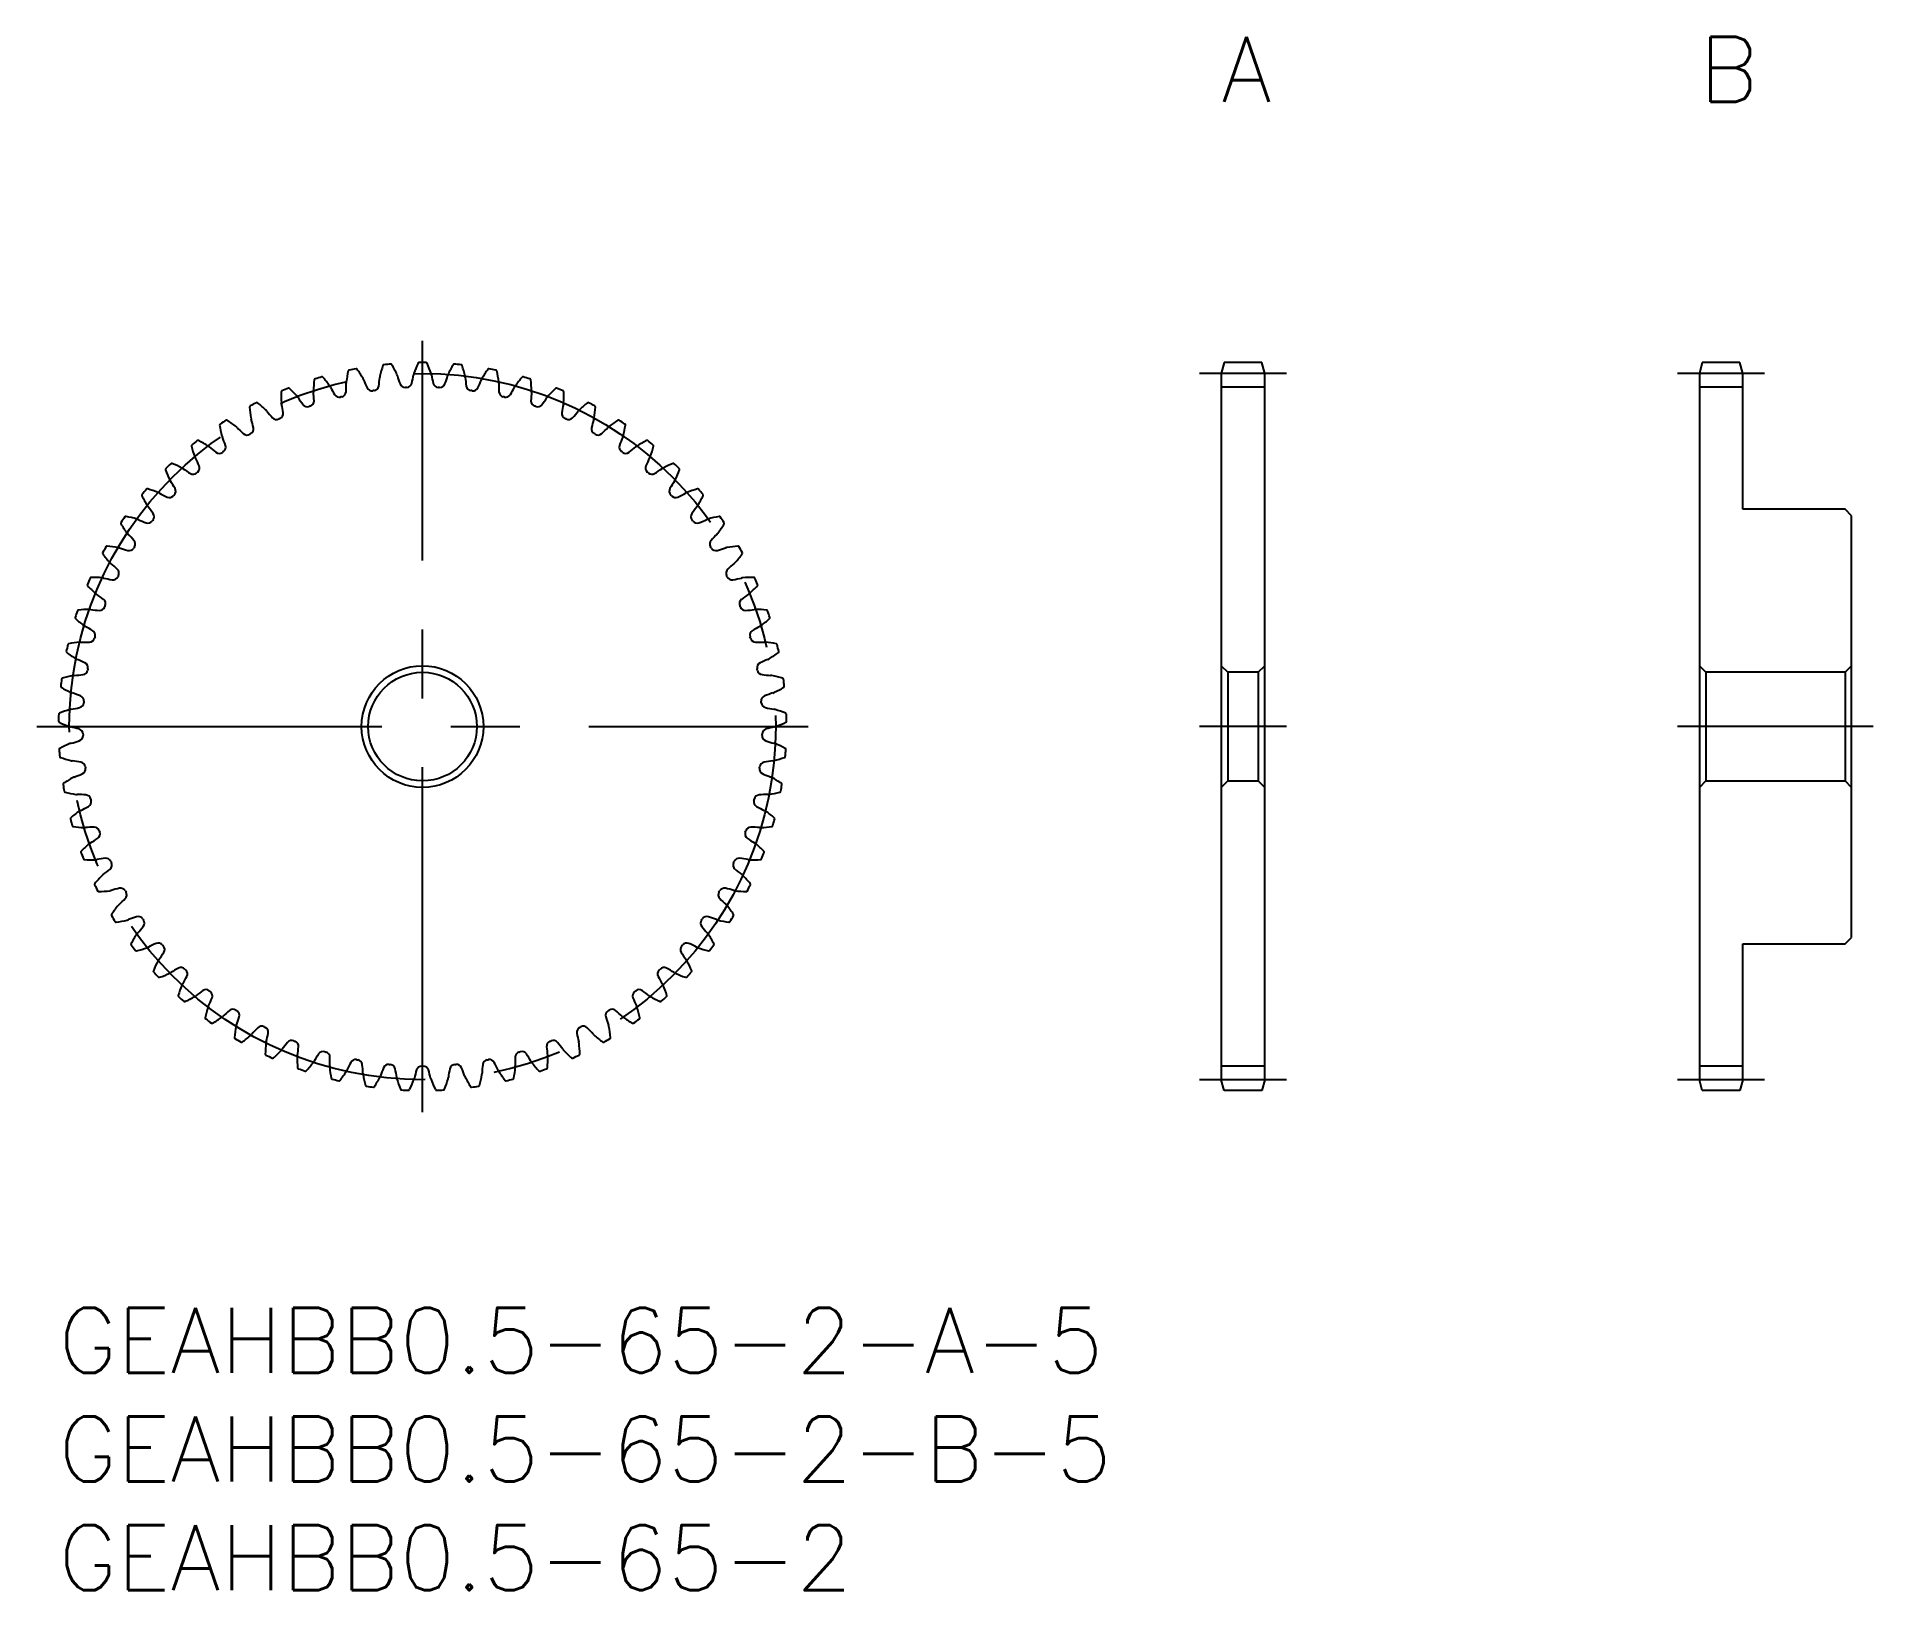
# Model space of a CAD drawing. Extents: x -1 to 83.5, y -13 to 58.5.
import ezdxf

# ---------------------------------------------------------------- set-up
doc = ezdxf.new("R2010")
doc.units = 0
doc.header["$LTSCALE"] = 0.5
doc.linetypes.add('CENTER', pattern=[50.8, 31.75, -6.35, 6.35, -6.35])
for name, color, linetype in [('MSM_CENTER', 1, 'CENTER'), ('MSM_CONTINUOUS', 7, 'CONTINUOUS'), ('MSM_PART_NUMBER', 7, 'CONTINUOUS')]:
    doc.layers.add(name, color=color, linetype=linetype)
doc.styles.get("Standard").update_dxf_attribs({"font": 'txt.shx', "height": 3, "bigfont": 'bigfont.shx'})

# ---------------------------------------------------------------- blocks, each defined once
blk = doc.blocks.new('*U2')
at = {"layer": 'MSM_PART_NUMBER'}
blk.add_text('GEAHBB0.5-65-2-A-5', height=3, dxfattribs=at).set_placement((0, -3))
blk = doc.blocks.new('*U3')
at = {"layer": 'MSM_PART_NUMBER'}
blk.add_text('GEAHBB0.5-65-2-B-5', height=3, dxfattribs=at).set_placement((0, -8))
blk = doc.blocks.new('*U4')
at = {"layer": 'MSM_PART_NUMBER'}
blk.add_text('GEAHBB0.5-65-2', height=3, dxfattribs=at).set_placement((0, -13))
blk = doc.blocks.new('*U5')
at = {"layer": 'MSM_PART_NUMBER'}
blk.add_text('A', height=3, dxfattribs=at).set_placement((53.5, 55.5))
blk = doc.blocks.new('*U6')
at = {"layer": 'MSM_PART_NUMBER'}
blk.add_text('B', height=3, dxfattribs=at).set_placement((75.5, 55.5))

msp = doc.modelspace()

# ---------------------------------------------------------------- linework, layer by layer
at = {"layer": 'MSM_CENTER'}
for p, q in [((16.75, 9), (16.75, 44.5)), ((56.5, 43), (52.5, 43)), ((78.5, 43), (74.5, 43)), ((-1, 26.75), (34.5, 26.75)), ((56.5, 26.75), (52.5, 26.75)), ((83.5, 26.75), (74.5, 26.75)), ((56.5, 10.5), (52.5, 10.5)), ((78.5, 10.5), (74.5, 10.5))]:
    msp.add_line(p, q, dxfattribs=at)
msp.add_circle((16.75, 26.75), 16.25, dxfattribs=at)
at = {"layer": 'MSM_CONTINUOUS'}
for p, q in [((53.634, 43.5), (53.5, 43)), ((55.366, 43.5), (53.634, 43.5)), ((55.5, 43), (55.366, 43.5)), ((75.634, 43.5), (75.5, 43)), ((77.366, 43.5), (75.634, 43.5)), ((77.5, 43), (77.366, 43.5)), ((53.5, 43), (53.5, 10.5)), ((55.5, 42.375), (53.5, 42.375)), ((55.5, 10.5), (55.5, 43)), ((75.5, 43), (75.5, 10.5)), ((77.5, 42.375), (75.5, 42.375)), ((77.5, 36.75), (77.5, 43)), ((82.2, 36.75), (77.5, 36.75)), ((82.5, 36.45), (82.2, 36.75)), ((82.5, 17.05), (82.5, 36.45)), ((53.5, 29.55), (53.8, 29.25)), ((53.8, 29.25), (53.8, 24.25)), ((55.2, 29.25), (53.8, 29.25)), ((55.2, 29.25), (55.5, 29.55)), ((55.2, 29.25), (55.2, 24.25)), ((75.5, 29.55), (75.8, 29.25)), ((75.8, 29.25), (75.8, 24.25)), ((82.2, 29.25), (75.8, 29.25)), ((82.2, 29.25), (82.5, 29.55)), ((82.2, 29.25), (82.2, 24.25)), ((53.8, 24.25), (53.5, 23.95)), ((53.8, 24.25), (55.2, 24.25)), ((55.5, 23.95), (55.2, 24.25)), ((75.8, 24.25), (75.5, 23.95)), ((75.8, 24.25), (82.2, 24.25)), ((82.5, 23.95), (82.2, 24.25)), ((82.2, 16.75), (82.5, 17.05)), ((77.5, 10.5), (77.5, 16.75)), ((77.5, 16.75), (82.2, 16.75)), ((55.5, 11.125), (53.5, 11.125)), ((77.5, 11.125), (75.5, 11.125)), ((53.634, 10), (53.5, 10.5)), ((55.5, 10.5), (55.366, 10)), ((75.634, 10), (75.5, 10.5)), ((77.5, 10.5), (77.366, 10)), ((55.366, 10), (53.634, 10)), ((77.366, 10), (75.634, 10))]:
    msp.add_line(p, q, dxfattribs=at)
for radius in [2.8, 2.5]:
    msp.add_circle((16.75, 26.75), radius, dxfattribs=at)
for centre, radius, start, end in [((18.613, 41.907), 5.417, 167.07442, 172.46154), ((13.383, 43.107), 0.05, 101.63266, 167.07442), ((16.75, 26.75), 16.75, 100.52119, 101.63266), ((13.701, 43.169), 0.05, 35.07942, 100.52119), ((9.309, 40.085), 5.417, 29.69231, 35.07942), ((20.067, 41.656), 5.417, 161.53596, 166.92308), ((14.977, 43.356), 0.05, 96.0942, 161.53596), ((16.75, 26.75), 16.75, 94.98272, 96.0942), ((15.3, 43.387), 0.05, 29.54096, 94.98272), ((10.63, 40.741), 5.417, 24.15385, 29.54096), ((21.491, 41.266), 5.417, 155.9975, 161.38462), ((16.588, 43.449), 0.05, 90.55574, 155.9975), ((16.75, 26.75), 16.75, 89.44426, 90.55574), ((16.912, 43.449), 0.05, 24.0025, 89.44426), ((12.009, 41.266), 5.417, 18.61538, 24.0025), ((22.87, 40.741), 5.417, 150.45904, 155.84615), ((18.2, 43.387), 0.05, 85.01689, 150.45904), ((16.75, 26.75), 16.75, 83.9058, 85.01727), ((18.523, 43.356), 0.05, 18.46404, 83.9058), ((13.433, 41.656), 5.417, 13.07692, 18.46404), ((24.191, 40.085), 5.417, 144.92058, 150.30769), ((19.799, 43.169), 0.05, 79.47843, 144.92058), ((16.75, 26.75), 16.75, 78.36734, 79.47881), ((20.117, 43.107), 0.05, 12.92558, 78.36734), ((14.887, 41.907), 5.417, 7.53846, 12.92558), ((16.75, 26.75), 16.75, 111.59811, 112.70958), ((10.603, 42.277), 0.05, 46.15635, 111.59811), ((6.885, 38.407), 5.417, 40.76923, 46.15635), ((17.142, 42.016), 5.417, 172.61288, 178), ((11.82, 42.706), 0.05, 107.17112, 172.61288), ((16.75, 26.75), 16.75, 106.05965, 107.17112), ((12.13, 42.798), 0.05, 40.61788, 106.05965), ((8.056, 39.305), 5.417, 35.23077, 40.61788), ((12.143, 42.19), 0.414, 26.56039, 35.23096), ((16.985, 44.611), 5, 206.5602, 211.12463), ((8.241, 42.456), 5, 356.56768, 1.1321), ((13.654, 42.563), 0.414, 172.46135, 181.13192), ((13.654, 42.563), 0.414, 21.02193, 29.6925), ((18.708, 44.505), 5, 201.02174, 205.58617), ((14.424, 42.454), 0.25, 205.58616, 278.42512), ((14.488, 42.463), 0.25, 278.19027, 351.02922), ((9.797, 43.204), 5, 351.02922, 355.59364), ((15.195, 42.788), 0.414, 166.92288, 175.59345), ((15.195, 42.788), 0.414, 15.48347, 24.15404), ((20.413, 44.233), 5, 195.48328, 200.0477), ((15.951, 42.605), 0.25, 200.0477, 272.88666), ((16.75, 26.75), 15.625, 92.6518, 92.88666), ((16.016, 42.608), 0.25, 272.65179, 345.49076), ((11.417, 43.798), 5, 345.49076, 350.05518), ((16.75, 42.863), 0.414, 161.38442, 170.05499), ((16.75, 42.863), 0.414, 9.94501, 18.61558), ((22.083, 43.798), 5, 189.94482, 194.50924), ((17.484, 42.608), 0.25, 194.50923, 267.3482), ((16.75, 26.75), 15.625, 87.11334, 87.3482), ((17.549, 42.605), 0.25, 267.11336, 339.9523), ((13.087, 44.233), 5, 339.9523, 344.51672), ((18.305, 42.788), 0.414, 155.84596, 164.51653), ((18.305, 42.788), 0.414, 4.40655, 13.07712), ((23.703, 43.204), 5, 184.40636, 188.97078), ((19.012, 42.463), 0.25, 188.97076, 261.80973), ((19.076, 42.454), 0.25, 261.5749, 334.41384), ((14.792, 44.505), 5, 334.41383, 338.97826), ((19.846, 42.563), 0.414, 150.3075, 158.97807), ((19.846, 42.563), 0.414, 358.86808, 7.53865), ((25.259, 42.456), 5, 178.8679, 183.43232), ((16.515, 44.611), 5, 328.87537, 333.4398), ((21.357, 42.19), 0.414, 144.76904, 153.43961), ((25.444, 39.305), 5.417, 139.38212, 144.76923), ((21.37, 42.798), 0.05, 73.94035, 139.38212), ((16.75, 26.75), 16.75, 72.82888, 73.94035), ((21.68, 42.706), 0.05, 7.38712, 72.82888), ((16.358, 42.016), 5.417, 2, 7.38712), ((26.615, 38.407), 5.417, 133.84365, 139.23077), ((22.897, 42.277), 0.05, 68.4015, 133.84365), ((16.75, 26.75), 16.75, 67.29042, 68.40189), ((8.846, 41.461), 0.05, 118.24804, 183.68981), ((14.202, 41.807), 5.417, 183.68981, 189.07692), ((16.75, 26.75), 16.75, 117.13657, 118.24804), ((9.133, 41.612), 0.05, 51.69481, 117.13657), ((5.806, 37.4), 5.417, 46.30769, 51.69481), ((15.667, 41.982), 5.417, 178.15135, 183.53846), ((10.303, 42.155), 0.05, 112.70958, 178.15135), ((10.674, 41.673), 0.414, 183.53827, 192.20884), ((5.382, 40.528), 5, 7.6446, 12.20903), ((10.674, 41.673), 0.414, 32.09885, 40.76942), ((15.261, 44.551), 5, 212.09867, 216.66309), ((11.45, 41.714), 0.25, 216.66309, 289.50204), ((16.75, 26.75), 15.625, 109.26719, 109.50204), ((11.512, 41.736), 0.25, 289.26718, 2.10614), ((12.143, 42.19), 0.414, 177.99981, 186.67038), ((6.765, 41.561), 5, 2.10614, 6.67057), ((12.919, 42.156), 0.25, 211.12463, 283.96358), ((16.75, 26.75), 15.625, 103.72873, 103.96358), ((12.982, 42.171), 0.25, 283.72872, 356.56768), ((16.75, 26.75), 15.625, 98.19027, 98.42512), ((16.75, 26.75), 15.625, 81.57488, 81.80973), ((20.518, 42.171), 0.25, 183.4323, 256.27127), ((16.75, 26.75), 15.625, 76.03642, 76.27127), ((20.581, 42.156), 0.25, 256.03643, 328.87537), ((21.988, 41.736), 0.25, 177.89384, 250.73281), ((26.735, 41.561), 5, 173.32943, 177.89386), ((21.357, 42.19), 0.414, 353.32962, 2.00019), ((16.75, 26.75), 15.625, 70.49796, 70.73281), ((22.05, 41.714), 0.25, 250.49797, 323.33691), ((18.239, 44.551), 5, 323.33691, 327.90133), ((22.826, 41.673), 0.414, 139.23058, 147.90115), ((28.118, 40.528), 5, 167.79097, 172.3554), ((23.197, 42.155), 0.05, 1.84865, 67.29042), ((22.826, 41.673), 0.414, 347.79116, 356.46173), ((17.833, 41.982), 5.417, 356.46154, 1.84865), ((27.694, 37.4), 5.417, 128.30519, 133.69231), ((24.367, 41.612), 0.05, 62.86304, 128.30519), ((16.75, 26.75), 16.75, 61.75196, 62.86343), ((19.298, 41.807), 5.417, 350.92308, 356.31019), ((24.654, 41.461), 0.05, 356.31019, 61.75196), ((7.463, 40.63), 0.05, 123.78651, 189.22827), ((12.76, 41.49), 5.417, 189.22827, 194.61538), ((16.75, 26.75), 16.75, 122.67503, 123.78651), ((7.734, 40.807), 0.05, 57.23327, 122.67503), ((4.83, 36.294), 5.417, 51.84615, 57.23327), ((9.262, 41.017), 0.414, 189.07673, 197.7473), ((4.105, 39.367), 5, 13.18306, 17.74749), ((9.262, 41.017), 0.414, 37.63731, 46.30789), ((13.55, 44.324), 5, 217.63713, 222.20155), ((10.031, 41.133), 0.25, 222.20156, 295.0405), ((16.75, 26.75), 15.625, 114.80565, 115.0405), ((10.09, 41.16), 0.25, 294.80566, 7.64461), ((23.41, 41.16), 0.25, 172.35538, 245.19435), ((16.75, 26.75), 15.625, 64.9595, 65.19435), ((23.469, 41.133), 0.25, 244.95951, 317.79845), ((19.95, 44.324), 5, 317.79845, 322.36287), ((24.238, 41.017), 0.414, 133.69211, 142.36269), ((29.395, 39.367), 5, 162.25251, 166.81693), ((24.238, 41.017), 0.414, 342.2527, 350.92327), ((28.67, 36.294), 5.417, 122.76673, 128.15385), ((25.766, 40.807), 0.05, 57.32458, 122.76673), ((16.75, 26.75), 16.75, 56.21349, 57.32497), ((20.74, 41.49), 5.417, 345.38462, 350.77173), ((26.037, 40.63), 0.05, 350.77173, 56.21349), ((16.75, 26.75), 16.75, 128.21349, 129.32497), ((6.419, 39.871), 0.05, 62.77173, 128.21349), ((3.964, 35.099), 5.417, 57.38462, 62.77173), ((7.92, 40.228), 0.414, 194.61519, 203.28576), ((2.947, 38.088), 5, 18.72153, 23.28595), ((7.92, 40.228), 0.414, 43.17578, 51.84635), ((11.868, 43.933), 5, 223.17559, 227.74001), ((8.674, 40.417), 0.25, 227.74002, 300.57897), ((16.75, 26.75), 15.625, 120.34411, 120.57897), ((8.73, 40.45), 0.25, 300.3441, 13.18307), ((24.77, 40.45), 0.25, 166.81692, 239.65589), ((16.75, 26.75), 15.625, 59.42103, 59.65589), ((24.826, 40.417), 0.25, 239.42105, 312.25999), ((21.632, 43.933), 5, 312.25999, 316.82441), ((25.58, 40.228), 0.414, 128.15365, 136.82422), ((30.553, 38.088), 5, 156.71405, 161.27847), ((25.58, 40.228), 0.414, 336.71424, 345.38481), ((29.536, 35.099), 5.417, 117.22827, 122.61538), ((27.081, 39.871), 0.05, 51.78689, 117.22827), ((16.75, 26.75), 16.75, 50.67503, 51.78651), ((6.167, 39.669), 0.05, 129.32497, 194.76673), ((11.356, 41.036), 5.417, 194.76673, 200.15385), ((6.66, 39.313), 0.414, 200.15365, 208.82422), ((1.917, 36.702), 5, 24.25999, 28.82441), ((6.66, 39.313), 0.414, 48.71424, 57.38481), ((10.233, 43.381), 5, 228.71405, 233.27847), ((7.393, 39.574), 0.25, 233.27846, 306.11743), ((16.75, 26.75), 15.625, 125.88257, 126.11743), ((7.445, 39.612), 0.25, 305.88256, 18.72153), ((26.055, 39.612), 0.25, 161.27845, 234.11743), ((16.75, 26.75), 15.625, 53.88257, 54.11743), ((26.107, 39.574), 0.25, 233.88259, 306.72153), ((23.267, 43.381), 5, 306.72153, 311.28595), ((26.84, 39.313), 0.414, 122.61519, 131.28576), ((31.583, 36.702), 5, 151.17559, 155.74001), ((26.84, 39.313), 0.414, 331.17578, 339.84635), ((22.144, 41.036), 5.417, 339.84615, 345.23327), ((27.333, 39.669), 0.05, 345.23327, 50.67503), ((4.969, 38.587), 0.05, 134.86343, 200.30519), ((10.003, 40.449), 5.417, 200.30519, 205.69231), ((16.75, 26.75), 16.75, 133.75196, 134.86343), ((5.495, 38.28), 0.414, 205.69211, 214.36269), ((1.025, 35.224), 5, 29.79845, 34.36287), ((5.201, 38.813), 0.05, 68.31019, 133.75196), ((3.218, 33.826), 5.417, 62.92308, 68.31019), ((5.495, 38.28), 0.414, 54.2527, 62.92327), ((8.658, 42.675), 5, 234.25251, 238.81694), ((6.199, 38.611), 0.25, 238.81692, 311.65589), ((16.75, 26.75), 15.625, 131.42103, 131.65589), ((6.247, 38.654), 0.25, 311.42102, 24.25999), ((27.253, 38.654), 0.25, 155.73999, 228.57897), ((16.75, 26.75), 15.625, 48.34411, 48.57897), ((27.301, 38.611), 0.25, 228.34413, 301.18307), ((24.842, 42.675), 5, 301.18306, 305.74749), ((28.005, 38.28), 0.414, 117.07673, 125.7473), ((30.282, 33.826), 5.417, 111.68981, 117.07692), ((32.475, 35.224), 5, 145.63713, 150.20155), ((28.299, 38.813), 0.05, 46.24843, 111.68981), ((16.75, 26.75), 16.75, 45.13657, 46.24805), ((28.005, 38.28), 0.414, 325.63731, 334.30789), ((23.497, 40.449), 5.417, 334.30769, 339.69481), ((28.531, 38.587), 0.05, 339.69481, 45.13657), ((3.882, 37.395), 0.05, 140.40189, 205.84365), ((8.712, 39.734), 5.417, 205.84365, 211.23077), ((16.75, 26.75), 16.75, 139.29042, 140.40189), ((4.091, 37.642), 0.05, 73.84865, 139.29042), ((2.598, 32.487), 5.417, 68.46154, 73.84865), ((4.435, 37.14), 0.414, 59.79116, 68.46173), ((7.159, 41.819), 5, 239.79097, 244.3554), ((5.103, 37.537), 0.25, 244.35539, 317.19435), ((16.75, 26.75), 15.625, 136.9595, 137.19435), ((5.147, 37.585), 0.25, 316.95948, 29.79845), ((28.353, 37.585), 0.25, 150.20153, 223.0405), ((16.75, 26.75), 15.625, 42.80565, 43.0405), ((28.397, 37.537), 0.25, 222.80567, 295.64461), ((26.341, 41.819), 5, 295.6446, 300.20903), ((29.065, 37.14), 0.414, 111.53827, 120.20884), ((30.902, 32.487), 5.417, 106.15135, 111.53846), ((29.409, 37.642), 0.05, 40.70997, 106.15135), ((24.788, 39.734), 5.417, 328.76923, 334.15635), ((16.75, 26.75), 16.75, 39.59811, 40.70958), ((29.618, 37.395), 0.05, 334.15635, 39.59811), ((16.75, 26.75), 16.75, 144.82888, 145.94035), ((3.099, 36.37), 0.05, 79.38712, 144.82888), ((2.11, 31.095), 5.417, 74, 79.38712), ((4.435, 37.14), 0.414, 211.23058, 219.90115), ((0.281, 33.667), 5, 35.33691, 39.90133), ((4.156, 36.415), 0.25, 322.49795, 35.33691), ((29.344, 36.415), 0.25, 144.66307, 217.50204), ((33.219, 33.667), 5, 140.09867, 144.66309), ((29.065, 37.14), 0.414, 320.09885, 328.76942), ((31.39, 31.095), 5.417, 100.61288, 106), ((30.401, 36.37), 0.05, 35.17151, 100.61288), ((16.75, 26.75), 16.75, 34.05965, 35.17112), ((2.915, 36.103), 0.05, 145.94035, 211.38212), ((7.496, 38.898), 5.417, 211.38212, 216.76923), ((3.489, 35.903), 0.414, 216.76904, 225.43961), ((-0.31, 32.045), 5, 40.87537, 45.4398), ((3.489, 35.903), 0.414, 65.32962, 74.00019), ((5.749, 40.823), 5, 245.32943, 249.89386), ((4.116, 36.363), 0.25, 249.89385, 322.73281), ((16.75, 26.75), 15.625, 142.49796, 142.73281), ((16.75, 26.75), 15.625, 37.26719, 37.50204), ((29.384, 36.363), 0.25, 217.2672, 290.10614), ((27.751, 40.823), 5, 290.10614, 294.67057), ((30.011, 35.903), 0.414, 105.99981, 114.67038), ((33.81, 32.045), 5, 134.5602, 139.12463), ((30.011, 35.903), 0.414, 314.56039, 323.23096), ((26.004, 38.898), 5.417, 323.23077, 328.61788), ((30.585, 36.103), 0.05, 328.61788, 34.05965), ((2.077, 34.724), 0.05, 151.47881, 216.92058), ((16.75, 26.75), 16.75, 150.36734, 151.47881), ((6.367, 37.948), 5.417, 216.92058, 222.30769), ((2.234, 35.007), 0.05, 84.92558, 150.36734), ((1.759, 29.661), 5.417, 79.53846, 84.92558), ((2.668, 34.581), 0.414, 70.86808, 79.53865), ((4.442, 39.696), 5, 250.8679, 255.43232), ((3.248, 35.099), 0.25, 255.43231, 328.27127), ((16.75, 26.75), 15.625, 148.03642, 148.27127), ((3.282, 35.154), 0.25, 328.03641, 40.87537), ((30.218, 35.154), 0.25, 139.12461, 211.96358), ((16.75, 26.75), 15.625, 31.72873, 31.96358), ((30.252, 35.099), 0.25, 211.72874, 284.56768), ((29.058, 39.696), 5, 284.56768, 289.1321), ((30.832, 34.581), 0.414, 100.46135, 109.13192), ((31.741, 29.661), 5.417, 95.07442, 100.46154), ((27.133, 37.948), 5.417, 317.69231, 323.07942), ((31.266, 35.007), 0.05, 29.63266, 95.07442), ((16.75, 26.75), 16.75, 28.52119, 29.63266), ((31.423, 34.724), 0.05, 323.07942, 28.52119), ((2.668, 34.581), 0.414, 222.3075, 230.97807), ((-0.741, 30.374), 5, 46.41383, 50.97826), ((2.534, 33.815), 0.25, 333.57487, 46.41384), ((30.966, 33.815), 0.25, 133.58615, 206.42512), ((34.241, 30.374), 5, 129.02174, 133.58617), ((30.832, 34.581), 0.414, 309.02193, 317.6925), ((1.376, 33.271), 0.05, 157.01728, 222.45904), ((16.75, 26.75), 16.75, 155.9058, 157.01728), ((5.335, 36.893), 5.417, 222.45904, 227.84615), ((1.505, 33.568), 0.05, 90.46404, 155.9058), ((1.548, 28.201), 5.417, 85.07692, 90.46404), ((1.978, 33.185), 0.414, 76.40655, 85.07712), ((3.25, 38.448), 5, 256.40636, 260.97078), ((2.505, 33.756), 0.25, 260.97077, 333.80973), ((16.75, 26.75), 15.625, 153.57488, 153.80973), ((16.75, 26.75), 15.625, 26.19027, 26.42512), ((30.995, 33.756), 0.25, 206.19028, 279.02922), ((30.25, 38.448), 5, 279.02922, 283.59364), ((31.522, 33.185), 0.414, 94.92288, 103.59345), ((31.952, 28.201), 5.417, 89.53596, 94.92308), ((28.165, 36.893), 5.417, 312.15385, 317.54096), ((31.995, 33.568), 0.05, 24.0942, 89.53596), ((16.75, 26.75), 16.75, 22.98272, 24.0942), ((32.124, 33.271), 0.05, 317.54096, 22.98272), ((0.918, 32.064), 0.05, 96.0025, 161.44426), ((1.479, 26.727), 5.417, 90.61538, 96.0025), ((1.426, 31.729), 0.414, 81.94501, 90.61558), ((2.184, 37.09), 5, 261.94482, 266.50924), ((1.978, 33.185), 0.414, 227.84596, 236.51653), ((-1.009, 28.669), 5, 51.9523, 56.51672), ((1.895, 32.349), 0.25, 266.50923, 339.3482), ((1.918, 32.41), 0.25, 339.11333, 51.9523), ((16.75, 26.75), 15.625, 159.11334, 159.3482), ((31.582, 32.41), 0.25, 128.04768, 200.88666), ((16.75, 26.75), 15.625, 20.6518, 20.88666), ((31.605, 32.349), 0.25, 200.65182, 273.49076), ((34.509, 28.669), 5, 123.48328, 128.0477), ((31.316, 37.09), 5, 273.49076, 278.05518), ((31.522, 33.185), 0.414, 303.48347, 312.15404), ((32.074, 31.729), 0.414, 89.38442, 98.05499), ((32.021, 26.727), 5.417, 83.9975, 89.38462), ((32.582, 32.064), 0.05, 18.55574, 83.9975), ((0.818, 31.756), 0.05, 162.55574, 227.9975), ((16.75, 26.75), 16.75, 161.44426, 162.55574), ((4.409, 35.744), 5.417, 227.9975, 233.38461), ((1.426, 31.729), 0.414, 233.38442, 242.05499), ((-1.112, 26.946), 5, 57.49076, 62.05518), ((34.612, 26.946), 5, 117.94482, 122.50924), ((32.074, 31.729), 0.414, 297.94501, 306.61558), ((29.091, 35.744), 5.417, 306.61538, 312.0025), ((16.75, 26.75), 16.75, 17.44426, 18.55574), ((32.682, 31.756), 0.05, 312.0025, 17.44426), ((16.75, 26.75), 16.75, 166.98272, 168.0942), ((0.479, 30.512), 0.05, 101.54096, 166.98272), ((1.553, 25.253), 5.417, 96.15385, 101.54096), ((1.017, 30.227), 0.414, 87.48347, 96.15404), ((1.254, 35.636), 5, 267.48328, 272.0477), ((1.424, 30.889), 0.25, 272.04769, 344.88666), ((1.441, 30.952), 0.25, 344.65179, 57.49076), ((16.75, 26.75), 15.625, 164.6518, 164.88666), ((32.059, 30.952), 0.25, 122.50922, 195.3482), ((16.75, 26.75), 15.625, 15.11334, 15.3482), ((32.076, 30.889), 0.25, 195.11336, 267.9523), ((32.246, 35.636), 5, 267.9523, 272.51672), ((32.483, 30.227), 0.414, 83.84596, 92.51653), ((31.947, 25.253), 5.417, 78.45904, 83.84615), ((33.021, 30.512), 0.05, 13.01766, 78.45904), ((16.75, 26.75), 16.75, 11.9058, 13.01728), ((0.409, 30.195), 0.05, 168.0942, 233.53596), ((3.599, 34.511), 5.417, 233.53596, 238.92308), ((1.017, 30.227), 0.414, 238.92288, 247.59345), ((-1.047, 25.221), 5, 63.02922, 67.59364), ((1.107, 29.455), 0.25, 350.19026, 63.02922), ((32.393, 29.455), 0.25, 116.97076, 189.80973), ((34.547, 25.221), 5, 112.40636, 116.97078), ((32.483, 30.227), 0.414, 292.40655, 301.07712), ((29.901, 34.511), 5.417, 301.07692, 306.46404), ((33.091, 30.195), 0.05, 306.46404, 11.9058), ((16.75, 26.75), 16.75, 172.52119, 173.63266), ((0.192, 28.924), 0.05, 107.07942, 172.52119), ((1.768, 23.794), 5.417, 101.69231, 107.07942), ((0.754, 28.692), 0.414, 93.02193, 101.6925), ((0.469, 34.099), 5, 273.02174, 277.58617), ((1.096, 29.391), 0.25, 277.58616, 350.42512), ((16.75, 26.75), 15.625, 170.19027, 170.42512), ((16.75, 26.75), 15.625, 9.57488, 9.80973), ((32.404, 29.391), 0.25, 189.5749, 262.41384), ((33.031, 34.099), 5, 262.41383, 266.97826), ((32.746, 28.692), 0.414, 78.3075, 86.97807), ((31.732, 23.794), 5.417, 72.92058, 78.30769), ((33.308, 28.924), 0.05, 7.47881, 72.92058), ((16.75, 26.75), 16.75, 6.36734, 7.47881), ((0.153, 28.602), 0.05, 173.63266, 239.07442), ((2.911, 33.206), 5.417, 239.07442, 244.46154), ((0.754, 28.692), 0.414, 244.46135, 253.13192), ((-0.817, 23.511), 5, 68.56768, 73.1321), ((0.919, 27.932), 0.25, 355.72872, 68.56768), ((16.75, 26.75), 15.625, 175.72873, 175.96358), ((32.581, 27.932), 0.25, 111.4323, 184.27127), ((16.75, 26.75), 15.625, 4.03642, 4.27127), ((34.317, 23.511), 5, 106.8679, 111.43232), ((32.746, 28.692), 0.414, 286.86808, 295.53865), ((30.589, 33.206), 5.417, 295.53846, 300.92558), ((33.347, 28.602), 0.05, 300.92558, 6.36734), ((16.75, 26.75), 16.75, 178.05965, 179.17112), ((0.06, 27.315), 0.05, 112.61788, 178.05965), ((2.124, 22.362), 5.417, 107.23077, 112.61788), ((0.642, 27.139), 0.414, 98.56039, 107.23096), ((-0.164, 32.493), 5, 278.5602, 283.12463), ((0.914, 27.867), 0.25, 283.12462, 355.96358), ((32.586, 27.867), 0.25, 184.03643, 256.87537), ((33.664, 32.493), 5, 256.87537, 261.4398), ((32.858, 27.139), 0.414, 72.76904, 81.43961), ((31.376, 22.362), 5.417, 67.38212, 72.76923), ((33.44, 27.315), 0.05, 1.94074, 67.38212), ((16.75, 26.75), 16.75, 0.82888, 1.94035), ((0.052, 26.992), 0.05, 179.17112, 244.61288), ((2.353, 31.84), 5.417, 244.61288, 250), ((0.642, 27.139), 0.414, 249.99981, 258.67038), ((-0.422, 21.831), 5, 74.10614, 78.67057), ((0.879, 26.399), 0.25, 1.26718, 74.10614), ((0.88, 26.334), 0.25, 288.66308, 1.50204), ((16.75, 26.75), 15.625, 181.26719, 181.50204), ((16.75, 26.75), 15.625, 358.49796, 358.73281), ((32.62, 26.334), 0.25, 178.49797, 251.33691), ((32.621, 26.399), 0.25, 105.89384, 178.73281), ((33.922, 21.831), 5, 101.32943, 105.89386), ((32.858, 27.139), 0.414, 281.32962, 290.00019), ((31.147, 31.84), 5.417, 290, 295.38712), ((33.448, 26.992), 0.05, 295.38712, 0.82888), ((0.083, 25.702), 0.05, 118.15635, 183.59811), ((16.75, 26.75), 16.75, 183.59811, 184.70958), ((0.106, 25.379), 0.05, 184.70958, 250.15135), ((2.615, 20.97), 5.417, 112.76923, 118.15635), ((0.679, 25.583), 0.414, 104.09885, 112.76942), ((-0.64, 30.834), 5, 284.09867, 288.66309), ((34.14, 30.834), 5, 251.33691, 255.90133), ((32.821, 25.583), 0.414, 67.23058, 75.90115), ((30.885, 20.97), 5.417, 61.84365, 67.23077), ((33.394, 25.379), 0.05, 289.84865, 355.29042), ((33.417, 25.702), 0.05, 356.40189, 61.84365), ((16.75, 26.75), 16.75, 355.29042, 356.40189), ((1.929, 30.427), 5.417, 250.15135, 255.53846), ((0.679, 25.583), 0.414, 255.53827, 264.20884), ((0.133, 20.196), 5, 79.6446, 84.20903), ((-0.953, 29.137), 5, 289.63713, 294.20155), ((0.987, 24.869), 0.25, 6.80564, 79.64461), ((0.995, 24.804), 0.25, 294.20154, 7.0405), ((16.75, 26.75), 15.625, 186.80565, 187.0405), ((32.505, 24.804), 0.25, 172.95951, 245.79845), ((16.75, 26.75), 15.625, 352.9595, 353.19435), ((32.513, 24.869), 0.25, 100.35538, 173.19435), ((34.453, 29.137), 5, 245.79845, 250.36287), ((33.367, 20.196), 5, 95.79097, 100.3554), ((32.821, 25.583), 0.414, 275.79116, 284.46173), ((31.571, 30.427), 5.417, 284.46154, 289.84865), ((0.262, 24.098), 0.05, 123.69481, 189.13657), ((16.75, 26.75), 16.75, 189.13657, 190.24805), ((3.239, 19.633), 5.417, 118.30769, 123.69481), ((0.316, 23.779), 0.05, 190.24843, 255.68981), ((1.643, 28.979), 5.417, 255.68981, 261.07692), ((0.867, 24.037), 0.414, 109.63731, 118.30789), ((31.857, 28.979), 5.417, 278.92308, 284.31019), ((32.633, 24.037), 0.414, 61.69211, 70.36269), ((30.261, 19.633), 5.417, 56.30519, 61.69231), ((33.184, 23.779), 0.05, 284.31019, 349.75196), ((16.75, 26.75), 16.75, 349.75196, 350.86343), ((33.238, 24.098), 0.05, 350.86343, 56.30519), ((3.989, 18.362), 5.417, 123.84615, 129.23327), ((0.867, 24.037), 0.414, 261.07673, 269.7473), ((0.843, 18.623), 5, 85.18306, 89.74749), ((1.203, 22.517), 0.414, 115.17578, 123.84635), ((-1.1, 27.417), 5, 295.17559, 299.74001), ((1.242, 23.356), 0.25, 12.3441, 85.18307), ((1.256, 23.293), 0.25, 299.74, 12.57897), ((16.75, 26.75), 15.625, 192.34411, 192.57897), ((32.244, 23.293), 0.25, 167.42105, 240.25999), ((16.75, 26.75), 15.625, 347.42103, 347.65589), ((32.258, 23.356), 0.25, 94.81692, 167.65589), ((34.6, 27.417), 5, 240.25999, 244.82441), ((32.657, 18.623), 5, 90.25251, 94.81693), ((32.297, 22.517), 0.414, 56.15365, 64.82422), ((29.511, 18.362), 5.417, 50.76673, 56.15385), ((32.633, 24.037), 0.414, 270.2527, 278.92327), ((0.595, 22.519), 0.05, 129.23327, 194.67503), ((16.75, 26.75), 16.75, 194.67503, 195.78651), ((0.68, 22.207), 0.05, 195.78651, 261.22827), ((1.498, 27.511), 5.417, 261.22827, 266.61538), ((1.203, 22.517), 0.414, 266.61519, 275.28576), ((1.702, 17.126), 5, 90.72153, 95.28595), ((1.642, 21.875), 0.25, 17.88256, 90.72153), ((31.858, 21.875), 0.25, 89.27845, 162.11743), ((31.798, 17.126), 5, 84.71405, 89.27847), ((32.297, 22.517), 0.414, 264.71424, 273.38481), ((32.002, 27.511), 5.417, 273.38462, 278.77173), ((32.82, 22.207), 0.05, 278.77173, 344.21349), ((16.75, 26.75), 16.75, 344.21349, 345.32497), ((32.905, 22.519), 0.05, 345.32535, 50.76673), ((4.858, 17.17), 5.417, 129.38462, 134.77173), ((1.684, 21.036), 0.414, 120.71424, 129.38481), ((-1.081, 25.691), 5, 300.71405, 305.27847), ((1.662, 21.813), 0.25, 305.27846, 18.11743), ((16.75, 26.75), 15.625, 197.88257, 198.11743), ((31.838, 21.813), 0.25, 161.88259, 234.72153), ((16.75, 26.75), 15.625, 341.88257, 342.11743), ((34.581, 25.691), 5, 234.72153, 239.28595), ((31.816, 21.036), 0.414, 50.61519, 59.28576), ((28.642, 17.17), 5.417, 45.22827, 50.61538), ((1.079, 20.98), 0.05, 134.77173, 200.21349), ((16.75, 26.75), 16.75, 200.21349, 201.32497), ((1.193, 20.677), 0.05, 201.32497, 266.76673), ((1.496, 26.035), 5.417, 266.76673, 272.15385), ((1.684, 21.036), 0.414, 272.15365, 280.82422), ((2.701, 15.718), 5, 96.25999, 100.82441), ((2.183, 20.44), 0.25, 23.42105, 96.25999), ((2.209, 20.38), 0.25, 310.81692, 23.65589), ((16.75, 26.75), 15.625, 203.42103, 203.65589), ((31.291, 20.38), 0.25, 156.34413, 229.18307), ((16.75, 26.75), 15.625, 336.34411, 336.57897), ((31.317, 20.44), 0.25, 83.73999, 156.57897), ((30.799, 15.718), 5, 79.17559, 83.74001), ((31.816, 21.036), 0.414, 259.17578, 267.84635), ((32.004, 26.035), 5.417, 267.84615, 273.23327), ((32.307, 20.677), 0.05, 273.23327, 338.67503), ((16.75, 26.75), 16.75, 338.67503, 339.78651), ((32.421, 20.98), 0.05, 339.78651, 45.22827), ((1.709, 19.494), 0.05, 140.31019, 205.75196), ((16.75, 26.75), 16.75, 205.75196, 206.86343), ((5.838, 16.067), 5.417, 134.92308, 140.31019), ((2.306, 19.609), 0.414, 126.2527, 134.92327), ((-0.896, 23.975), 5, 306.25251, 310.81694), ((34.396, 23.975), 5, 229.18306, 233.74749), ((31.194, 19.609), 0.414, 45.07673, 53.7473), ((27.662, 16.067), 5.417, 39.68981, 45.07692), ((16.75, 26.75), 16.75, 333.13657, 334.24804), ((31.791, 19.494), 0.05, 334.24804, 39.68981), ((1.852, 19.204), 0.05, 206.86343, 272.30519), ((1.636, 24.566), 5.417, 272.30519, 277.69231), ((2.306, 19.609), 0.414, 277.69211, 286.36269), ((3.831, 14.414), 5, 101.79845, 106.36287), ((-0.546, 22.285), 5, 311.79097, 316.3554), ((2.86, 19.063), 0.25, 28.95951, 101.79845), ((2.892, 19.007), 0.25, 316.35538, 29.19435), ((16.75, 26.75), 15.625, 208.9595, 209.19435), ((30.608, 19.007), 0.25, 150.80566, 223.64461), ((16.75, 26.75), 15.625, 330.80565, 331.0405), ((30.64, 19.063), 0.25, 78.20153, 151.0405), ((34.046, 22.285), 5, 223.6446, 228.20903), ((29.669, 14.414), 5, 73.63713, 78.20155), ((31.194, 19.609), 0.414, 253.63731, 262.30789), ((31.864, 24.566), 5.417, 262.30769, 267.69481), ((31.648, 19.204), 0.05, 267.69481, 333.13657), ((2.479, 18.076), 0.05, 145.84865, 211.29042), ((16.75, 26.75), 16.75, 211.29042, 212.40189), ((6.92, 15.064), 5.417, 140.46154, 145.84865), ((2.65, 17.801), 0.05, 212.40228, 277.84365), ((1.918, 23.118), 5.417, 277.84365, 283.23077), ((3.063, 18.248), 0.414, 131.79116, 140.46173), ((3.063, 18.248), 0.414, 283.23058, 291.90115), ((5.082, 13.225), 5, 107.33691, 111.90133), ((3.667, 17.759), 0.25, 34.49797, 107.33691), ((16.75, 26.75), 15.625, 214.49796, 214.73281), ((3.704, 17.705), 0.25, 321.89384, 34.73281), ((29.796, 17.705), 0.25, 145.2672, 218.10614), ((16.75, 26.75), 15.625, 325.26719, 325.50204), ((29.833, 17.759), 0.25, 72.66307, 145.50204), ((28.418, 13.225), 5, 68.09867, 72.66309), ((30.437, 18.248), 0.414, 248.09885, 256.76942), ((31.582, 23.118), 5.417, 256.76923, 262.15635), ((30.437, 18.248), 0.414, 39.53827, 48.20884), ((26.58, 15.064), 5.417, 34.15135, 39.53846), ((30.85, 17.801), 0.05, 262.15635, 327.59811), ((16.75, 26.75), 16.75, 327.59811, 328.70958), ((31.021, 18.076), 0.05, 328.70958, 34.15135), ((8.094, 14.17), 5.417, 146, 151.38712), ((3.947, 16.967), 0.414, 137.32962, 146.00019), ((-0.034, 20.637), 5, 317.32943, 321.89386), ((33.534, 20.637), 5, 218.10614, 222.67057), ((29.553, 16.967), 0.414, 33.99981, 42.67038), ((25.406, 14.17), 5.417, 28.61288, 34), ((3.383, 16.74), 0.05, 151.38712, 216.82888), ((16.75, 26.75), 16.75, 216.82888, 217.94035), ((3.58, 16.482), 0.05, 217.94074, 283.38212), ((2.337, 21.703), 5.417, 283.38212, 288.76923), ((3.947, 16.967), 0.414, 288.76904, 297.43961), ((6.442, 12.162), 5, 112.87537, 117.4398), ((4.596, 16.538), 0.25, 40.03643, 112.87537), ((0.634, 19.045), 5, 322.8679, 327.43232), ((16.75, 26.75), 15.625, 220.03642, 220.27127), ((4.637, 16.488), 0.25, 327.4323, 40.27127), ((28.863, 16.488), 0.25, 139.72874, 212.56768), ((32.866, 19.045), 5, 212.56768, 217.1321), ((16.75, 26.75), 15.625, 319.72873, 319.96358), ((28.904, 16.538), 0.25, 67.12461, 139.96358), ((27.058, 12.162), 5, 62.5602, 67.12463), ((29.553, 16.967), 0.414, 242.56039, 251.23096), ((31.163, 21.703), 5.417, 251.23077, 256.61788), ((29.92, 16.482), 0.05, 256.61788, 322.05965), ((16.75, 26.75), 16.75, 322.05965, 323.17112), ((30.117, 16.74), 0.05, 323.17112, 28.61288), ((4.411, 15.496), 0.05, 156.92558, 222.36734), ((9.349, 13.393), 5.417, 151.53846, 156.92558), ((16.75, 26.75), 16.75, 222.36734, 223.47881), ((4.951, 15.777), 0.414, 142.86808, 151.53865), ((4.632, 15.259), 0.05, 223.4792, 288.92058), ((2.892, 20.336), 5.417, 288.92058, 294.30769), ((4.951, 15.777), 0.414, 294.3075, 302.97807), ((7.898, 11.235), 5, 118.41383, 122.97826), ((5.638, 15.413), 0.25, 45.57489, 118.41384), ((1.453, 17.526), 5, 328.40636, 332.97078), ((16.75, 26.75), 15.625, 225.57488, 225.80973), ((5.684, 15.367), 0.25, 332.97077, 45.80973), ((27.816, 15.367), 0.25, 134.19028, 207.02922), ((32.047, 17.526), 5, 207.02922, 211.59364), ((16.75, 26.75), 15.625, 314.19027, 314.42512), ((27.862, 15.413), 0.25, 61.58614, 134.42512), ((25.602, 11.235), 5, 57.02174, 61.58617), ((28.549, 15.777), 0.414, 237.02193, 245.6925), ((30.608, 20.336), 5.417, 245.69231, 251.07942), ((28.868, 15.259), 0.05, 251.07942, 316.52119), ((28.549, 15.777), 0.414, 28.46135, 37.13192), ((16.75, 26.75), 16.75, 316.52119, 317.63266), ((24.151, 13.393), 5.417, 23.07442, 28.46154), ((29.089, 15.496), 0.05, 317.63266, 23.07442), ((5.555, 14.358), 0.05, 162.46404, 227.9058), ((10.672, 12.741), 5.417, 157.07692, 162.46404), ((6.065, 14.689), 0.414, 148.40655, 157.07712), ((6.065, 14.689), 0.414, 299.84596, 308.51653), ((9.437, 10.453), 5, 123.9523, 128.51672), ((6.784, 14.393), 0.25, 51.11336, 123.9523), ((16.75, 26.75), 15.625, 231.11334, 231.3482), ((6.835, 14.352), 0.25, 338.50923, 51.3482), ((26.665, 14.352), 0.25, 128.65182, 201.49076), ((16.75, 26.75), 15.625, 308.6518, 308.88666), ((26.716, 14.393), 0.25, 56.04772, 128.88666), ((24.063, 10.453), 5, 51.48328, 56.04771), ((27.435, 14.689), 0.414, 231.48347, 240.15404), ((27.435, 14.689), 0.414, 22.92288, 31.59345), ((22.828, 12.741), 5.417, 17.53596, 22.92308), ((27.945, 14.358), 0.05, 312.0942, 17.53596), ((16.75, 26.75), 16.75, 227.9058, 229.01728), ((5.798, 14.143), 0.05, 229.01766, 294.45904), ((3.576, 19.028), 5.417, 294.45904, 299.84615), ((12.053, 12.22), 5.417, 162.61538, 168.0025), ((7.279, 13.714), 0.414, 153.94501, 162.61558), ((2.415, 16.092), 5, 333.94482, 338.50924), ((11.044, 9.823), 5, 129.49076, 134.05518), ((8.023, 13.489), 0.25, 56.65182, 129.49076), ((16.75, 26.75), 15.625, 236.6518, 236.88666), ((8.078, 13.453), 0.25, 344.04769, 56.88666), ((25.422, 13.453), 0.25, 123.11335, 195.9523), ((16.75, 26.75), 15.625, 303.11334, 303.3482), ((25.477, 13.489), 0.25, 50.50926, 123.3482), ((22.456, 9.823), 5, 45.94482, 50.50924), ((31.085, 16.092), 5, 201.49076, 206.05518), ((26.221, 13.714), 0.414, 17.38442, 26.05499), ((21.447, 12.22), 5.417, 11.9975, 17.38461), ((29.924, 19.028), 5.417, 240.15385, 245.54096), ((27.702, 14.143), 0.05, 245.54096, 310.98272), ((16.75, 26.75), 16.75, 310.98272, 312.0942), ((6.803, 13.335), 0.05, 168.0025, 233.44426), ((16.75, 26.75), 16.75, 233.44426, 234.55574), ((7.065, 13.145), 0.05, 234.55612, 299.9975), ((4.382, 17.793), 5.417, 299.9975, 305.38462), ((7.279, 13.714), 0.414, 305.38442, 314.05499), ((13.477, 11.834), 5.417, 168.15385, 173.54096), ((8.581, 12.861), 0.414, 159.48347, 168.15404), ((3.51, 14.759), 5, 339.48328, 344.0477), ((12.704, 9.351), 5, 135.02922, 139.59364), ((9.344, 12.709), 0.25, 62.19028, 135.02922), ((16.75, 26.75), 15.625, 242.19027, 242.42512), ((9.401, 12.678), 0.25, 349.58615, 62.42512), ((24.099, 12.678), 0.25, 117.57489, 190.41384), ((16.75, 26.75), 15.625, 297.57488, 297.80973), ((24.156, 12.709), 0.25, 44.97076, 117.80973), ((20.796, 9.351), 5, 40.40636, 44.97078), ((29.99, 14.759), 5, 195.9523, 200.51672), ((24.919, 12.861), 0.414, 11.84596, 20.51653), ((20.023, 11.834), 5.417, 6.45904, 11.84615), ((26.221, 13.714), 0.414, 225.94501, 234.61558), ((29.118, 17.793), 5.417, 234.61538, 240.0025), ((26.435, 13.145), 0.05, 240.0025, 305.44426), ((16.75, 26.75), 16.75, 305.44426, 306.55574), ((26.697, 13.335), 0.05, 306.55574, 11.9975), ((8.145, 12.438), 0.05, 173.54096, 238.98272), ((16.75, 26.75), 16.75, 238.98272, 240.0942), ((8.424, 12.274), 0.05, 240.09458, 305.53596), ((5.305, 16.641), 5.417, 305.53596, 310.92308), ((8.581, 12.861), 0.414, 310.92288, 319.59345), ((14.932, 11.588), 5.417, 173.69231, 179.07942), ((9.96, 12.138), 0.414, 165.02193, 173.6925), ((4.73, 13.537), 5, 345.02174, 349.58617), ((6.334, 15.583), 5.417, 311.07442, 316.46154), ((9.96, 12.138), 0.414, 316.46135, 325.13192), ((14.402, 9.042), 5, 140.56768, 145.1321), ((10.733, 12.059), 0.25, 67.72874, 140.56768), ((16.75, 26.75), 15.625, 247.72873, 247.96358), ((10.794, 12.035), 0.25, 355.12461, 67.96358), ((6.061, 12.438), 5, 350.5602, 355.12463), ((22.706, 12.035), 0.25, 112.03643, 184.87537), ((27.439, 12.438), 5, 184.87537, 189.4398), ((16.75, 26.75), 15.625, 292.03642, 292.27127), ((22.767, 12.059), 0.25, 39.4323, 112.27127), ((19.098, 9.042), 5, 34.8679, 39.43232), ((23.54, 12.138), 0.414, 214.86808, 223.53865), ((27.166, 15.583), 5.417, 223.53846, 228.92558), ((28.77, 13.537), 5, 190.41383, 194.97826), ((23.54, 12.138), 0.414, 6.3075, 14.97807), ((18.568, 11.588), 5.417, 0.92058, 6.30769), ((24.919, 12.861), 0.414, 220.40655, 229.07712), ((28.195, 16.641), 5.417, 229.07692, 234.46404), ((25.076, 12.274), 0.05, 234.46404, 299.9058), ((16.75, 26.75), 16.75, 299.9058, 301.01728), ((25.355, 12.438), 0.05, 301.01728, 6.45904), ((9.566, 11.674), 0.05, 179.07942, 244.52119), ((16.75, 26.75), 16.75, 244.52119, 245.63266), ((9.86, 11.538), 0.05, 245.63305, 311.07442), ((16.404, 11.483), 5.417, 179.23077, 184.61788), ((11.402, 11.55), 0.414, 170.56039, 179.23096), ((11.055, 11.051), 0.05, 184.61788, 250.05965), ((16.75, 26.75), 16.75, 250.05965, 251.17112), ((7.46, 14.63), 5.417, 316.61288, 322), ((11.402, 11.55), 0.414, 321.99981, 330.67038), ((16.122, 8.898), 5, 146.10614, 150.67057), ((12.179, 11.547), 0.25, 73.2672, 146.10614), ((16.75, 26.75), 15.625, 253.26719, 253.50204), ((12.242, 11.529), 0.25, 0.66307, 73.50204), ((12.894, 11.105), 0.414, 176.09885, 184.76942), ((7.492, 11.474), 5, 356.09867, 0.66309), ((17.879, 11.521), 5.417, 184.76923, 190.15635), ((17.848, 8.921), 5, 151.6446, 156.20903), ((13.668, 11.177), 0.25, 78.80566, 151.64461), ((16.75, 26.75), 15.625, 258.80565, 259.0405), ((13.732, 11.165), 0.25, 6.20153, 79.0405), ((9.01, 10.651), 5, 1.63713, 6.20155), ((19.564, 9.11), 5, 157.18306, 161.74749), ((15.185, 10.952), 0.25, 84.34413, 157.18307), ((16.75, 26.75), 15.625, 264.34411, 264.57897), ((15.25, 10.946), 0.25, 11.73999, 84.57897), ((10.6, 9.98), 5, 7.17559, 11.74001), ((16.717, 10.875), 0.25, 89.88258, 162.72153), ((16.75, 26.75), 15.625, 269.88257, 270.11743), ((16.783, 10.875), 0.25, 17.27845, 90.11743), ((22.9, 9.98), 5, 168.25999, 172.82441), ((18.25, 10.946), 0.25, 95.42105, 168.25999), ((16.75, 26.75), 15.625, 275.42103, 275.65589), ((18.315, 10.952), 0.25, 22.81692, 95.65589), ((13.936, 9.11), 5, 18.25251, 22.81693), ((24.49, 10.651), 5, 173.79845, 178.36287), ((19.768, 11.165), 0.25, 100.95951, 173.79845), ((16.75, 26.75), 15.625, 280.9595, 281.19435), ((19.832, 11.177), 0.25, 28.35538, 101.19435), ((15.652, 8.921), 5, 23.79097, 28.3554), ((15.621, 11.521), 5.417, 349.84365, 355.23077), ((21.258, 11.529), 0.25, 106.49797, 179.33691), ((26.008, 11.474), 5, 179.33691, 183.90133), ((20.606, 11.105), 0.414, 355.23058, 3.90115), ((16.75, 26.75), 15.625, 286.49796, 286.73281), ((21.321, 11.547), 0.25, 33.89384, 106.73281), ((17.378, 8.898), 5, 29.32943, 33.89386), ((22.098, 11.55), 0.414, 209.32962, 218.00019), ((26.04, 14.63), 5.417, 218, 223.38712), ((16.75, 26.75), 16.75, 288.82888, 289.94035), ((22.445, 11.051), 0.05, 289.94035, 355.38212), ((17.096, 11.483), 5.417, 355.38212, 0.76923), ((22.098, 11.55), 0.414, 0.76904, 9.43961), ((23.64, 11.538), 0.05, 228.92558, 294.36734), ((16.75, 26.75), 16.75, 294.36734, 295.47881), ((23.934, 11.674), 0.05, 295.47881, 0.92058), ((11.36, 10.944), 0.05, 251.17112, 316.61288), ((12.596, 10.575), 0.05, 190.15635, 255.59811), ((16.75, 26.75), 16.75, 255.59811, 256.70958), ((12.911, 10.497), 0.05, 256.70997, 322.15135), ((8.673, 13.79), 5.417, 322.15135, 327.53846), ((12.894, 11.105), 0.414, 327.53827, 336.20884), ((14.422, 10.806), 0.414, 181.63731, 190.30789), ((19.343, 11.701), 5.417, 190.30769, 195.69481), ((14.177, 10.249), 0.05, 195.69481, 261.13657), ((16.75, 26.75), 16.75, 261.13657, 262.24804), ((14.497, 10.203), 0.05, 262.24804, 327.68981), ((9.962, 13.071), 5.417, 327.68981, 333.07692), ((14.422, 10.806), 0.414, 333.07673, 341.7473), ((15.972, 10.656), 0.414, 187.17578, 195.84635), ((20.784, 12.022), 5.417, 195.84615, 201.23327), ((11.314, 12.48), 5.417, 333.22827, 338.61538), ((15.972, 10.656), 0.414, 338.61519, 347.28576), ((21.253, 9.464), 5, 162.72153, 167.28595), ((12.247, 9.464), 5, 12.71405, 17.27847), ((17.528, 10.656), 0.414, 192.71424, 201.38481), ((22.186, 12.48), 5.417, 201.38462, 206.77173), ((12.716, 12.022), 5.417, 338.76673, 344.15385), ((17.528, 10.656), 0.414, 344.15365, 352.82422), ((19.078, 10.806), 0.414, 198.2527, 206.92327), ((23.538, 13.071), 5.417, 206.92308, 212.31019), ((19.003, 10.203), 0.05, 212.31019, 277.75196), ((16.75, 26.75), 16.75, 277.75196, 278.86343), ((19.323, 10.249), 0.05, 278.86343, 344.30519), ((14.157, 11.701), 5.417, 344.30519, 349.69231), ((19.078, 10.806), 0.414, 349.69211, 358.36269), ((20.606, 11.105), 0.414, 203.79116, 212.46173), ((24.827, 13.79), 5.417, 212.46154, 217.84865), ((20.589, 10.497), 0.05, 217.84865, 283.29042), ((16.75, 26.75), 16.75, 283.29042, 284.40189), ((20.904, 10.575), 0.05, 284.40228, 349.84365), ((22.14, 10.944), 0.05, 223.38712, 288.82888), ((15.781, 10.078), 0.05, 201.23327, 266.67503), ((16.75, 26.75), 16.75, 266.67503, 267.78651), ((16.105, 10.062), 0.05, 267.78689, 333.22827), ((17.395, 10.062), 0.05, 206.77173, 272.21349), ((16.75, 26.75), 16.75, 272.21349, 273.32497), ((17.719, 10.078), 0.05, 273.32535, 338.76673)]:
    msp.add_arc(centre, radius, start, end, dxfattribs=at)

# ---------------------------------------------------------------- block references
for name in ['*U5', '*U6', '*U2', '*U3', '*U4']:
    msp.add_blockref(name, (0, 0), dxfattribs=at)

doc.saveas('drawing.dxf')
